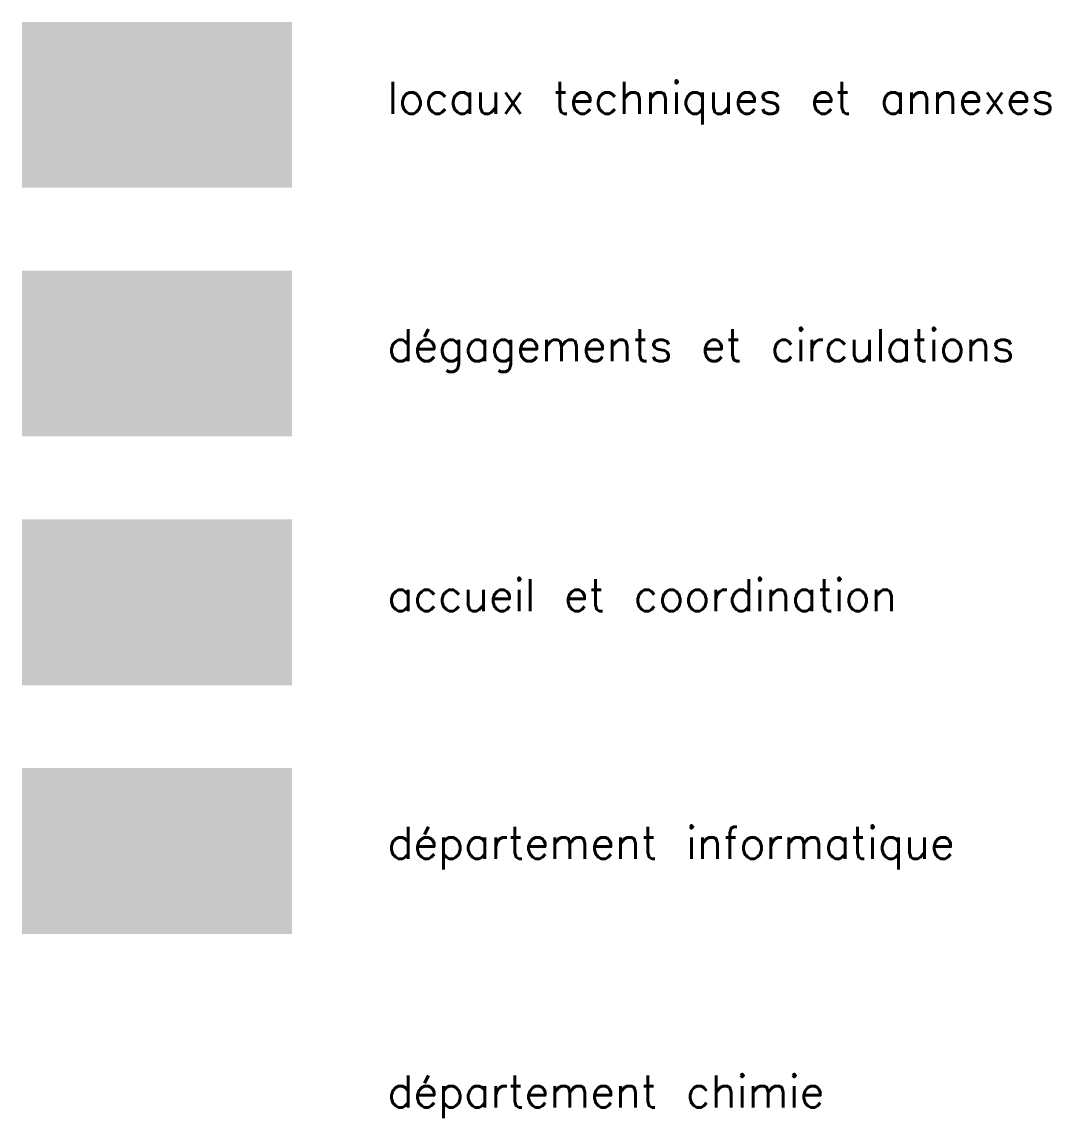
# Model space of a CAD drawing. Header units: inches. Extents: x -508710 to -412686, y 29674 to 73356.
# Drawn here: x -425544 to -412686, y 33419 to 47136 of the extents above; entities that cross this region are included whole.
import ezdxf

# ---------------------------------------------------------------- set-up
doc = ezdxf.new("R2010")
doc.units = ezdxf.units.IN
doc.header["$MEASUREMENT"] = 0
doc.layers.add('ArchiCAD', color=7, linetype='Continuous')
doc.layers.add('reseaux', color=7, linetype='Continuous')
doc.styles.get("Standard").update_dxf_attribs({"font": 'txt', "bigfont": 'BIGFONT.SHX'})

msp = doc.modelspace()

# ---------------------------------------------------------------- hatches: boundary and pattern name
at = {"layer": 'reseaux'}
for color, points in [(20, [(-422165.819, 47136.022), (-422165.819, 45061.022), (-425544.447, 45061.022), (-425544.447, 47136.022)]), (253, [(-422165.819, 44023.522), (-422165.819, 41948.522), (-425544.447, 41948.522), (-425544.447, 44023.522)]), (71, [(-422165.819, 40911.022), (-422165.819, 38836.022), (-425544.447, 38836.022), (-425544.447, 40911.022)]), (111, [(-422165.819, 37798.522), (-422165.819, 35723.522), (-425544.447, 35723.522), (-425544.447, 37798.522)])]:
    msp.add_hatch(color=color, dxfattribs=at).paths.add_polyline_path(points, flags=0)

# ---------------------------------------------------------------- texts
at = {"layer": 'ArchiCAD', "color": 7, "width": 9966.66606, "attachment_point": 1}
for s, insert, char_height in [('\\A1;{\\Ftxt.shx|c0;\\C7;locaux techniques et annexes}', (-420973.105, 46387.544), 400), ('\\A1;{\\Ftxt.shx|c0;\\C7;dégagements et circulations}', (-420973.105, 43289.382), 400.00012), ('\\A1;{\\Ftxt.shx|c0;\\C7;accueil et coordination}', (-420973.105, 40162.544), 400.00012), ('\\A1;{\\Ftxt.shx|c0;\\C7;département informatique}', (-420973.105, 37064.382), 400.00012), ('\\A1;{\\Ftxt.shx|c0;\\C7;département chimie}', (-420973.105, 33951.882), 400.00012)]:
    msp.add_mtext(s, dxfattribs=dict(at, insert=insert, char_height=char_height))

doc.saveas('drawing.dxf')
